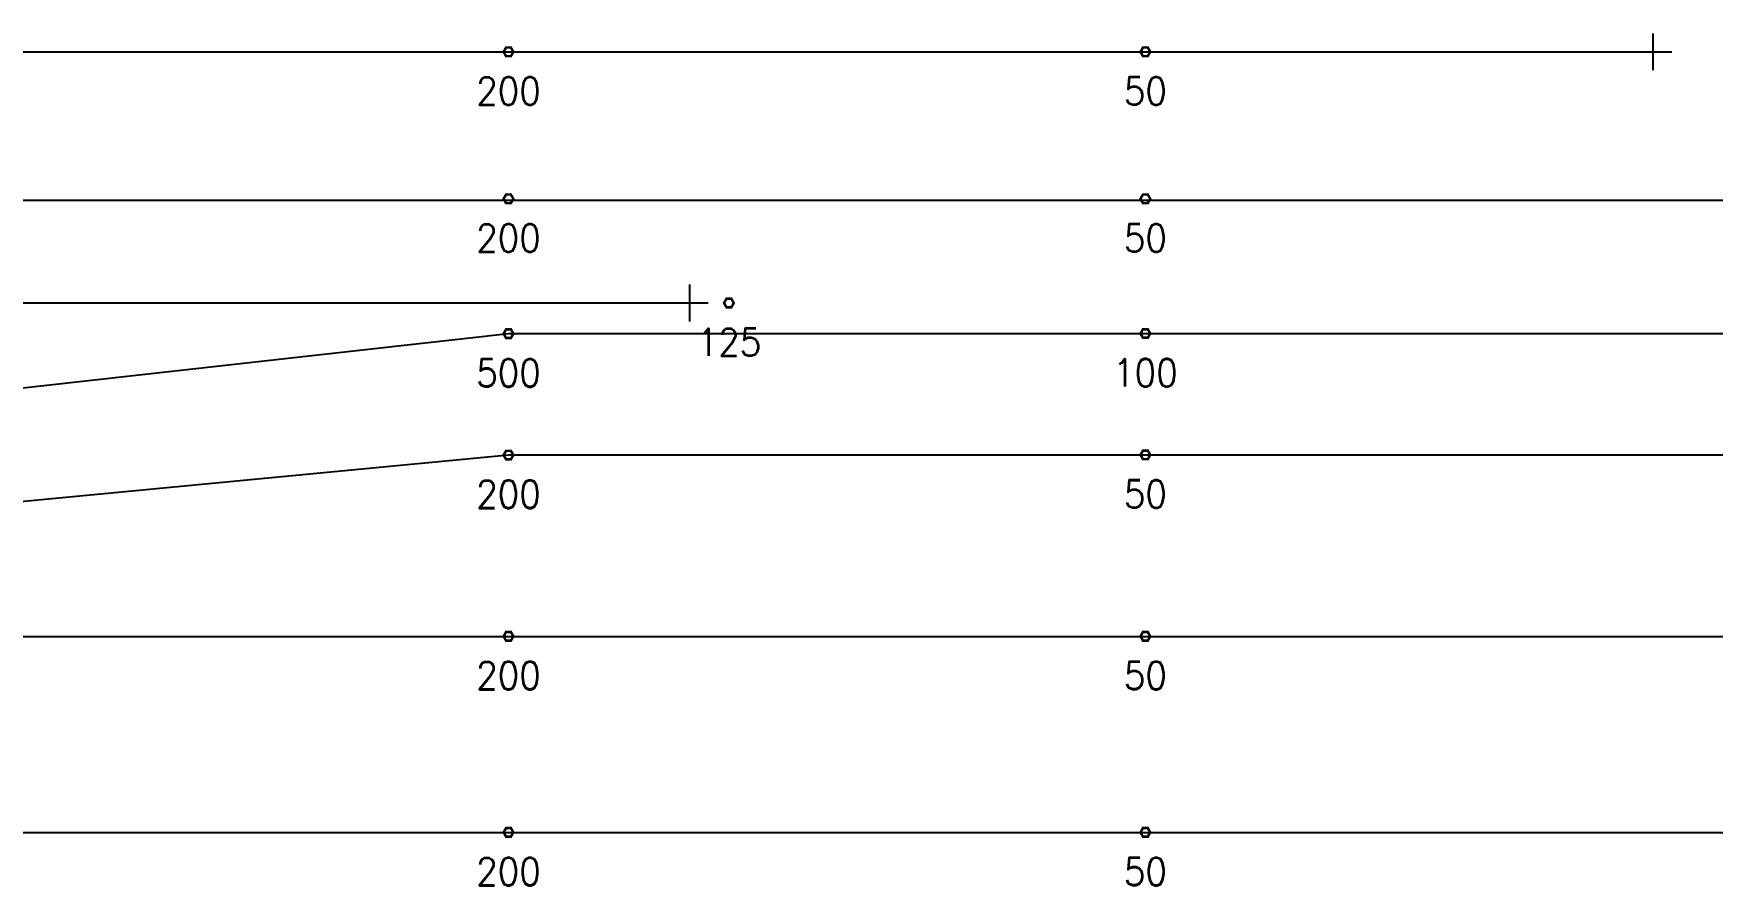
# Model space of a CAD drawing. Header units: millimetres. Extents: x 131700 to 589785, y -24154 to 46087.
# Drawn here: x 388773 to 402480, y 33746 to 40699 of the extents above; entities that cross this region are included whole.
import ezdxf
from ezdxf.enums import TextEntityAlignment as Align

# ---------------------------------------------------------------- set-up
doc = ezdxf.new("R2010")
doc.units = ezdxf.units.MM
doc.layers.get('0').update_dxf_attribs({"lineweight": 20})
doc.layers.add('ARES_TAG', color=3, linetype='Continuous')
doc.layers.add('NDC_S_TENDON', color=10, linetype='Continuous')
doc.layers.add('Current_plane_Column', color=7, linetype='Continuous', true_color=0x4b00ff)
doc.layers.add('NDC_LCAP', color=87, linetype='Continuous', plot=False)
doc.layers.add('NDC_S-TENDON', color=6, linetype='Continuous', lineweight=35)
doc.layers.add('NDC_S_ANNO', color=7, linetype='Continuous', lineweight=20)
doc.styles.add('ARES_BIGTEXT', font='VHARIALN.TTF')
doc.styles.add('ARES_ROMANS_0.36', font='romans.shx', dxfattribs={"width": 0.36, "bigfont": 'vns.shx'})
doc.styles.get("Standard").update_dxf_attribs({"font": 'arial.ttf'})

# ---------------------------------------------------------------- blocks, each defined once
blk = doc.blocks.new('*U579')
at = {"layer": 'NDC_S_TENDON'}
for p, q in [((-27206, -1208), (-16450, 0)), ((-16450, 0), (25150, 0))]:
    blk.add_line(p, q, dxfattribs=at)
at = {"layer": 'ARES_TAG', "style": 'ARES_ROMANS_0.36', "width": 0.36}
blk.add_attdef('S3', text='', height=375, rotation=6.4084, dxfattribs=at).set_placement((-31310, -1669), align=Align.MIDDLE_CENTER)
at = {"layer": 'NDC_LCAP', "style": 'ARES_BIGTEXT'}
blk.add_attdef('L', text='', height=350, rotation=6.4084, dxfattribs=at).set_placement((-32036, -1751), align=Align.MIDDLE_RIGHT)
blk = doc.blocks.new('*U580')
at = {"layer": 'NDC_S_TENDON'}
for p, q in [((-27204, -1027), (-16450, 0)), ((-16450, 0), (25150, 0))]:
    blk.add_line(p, q, dxfattribs=at)
at = {"layer": 'ARES_TAG', "style": 'ARES_ROMANS_0.36', "width": 0.36}
blk.add_attdef('S3', text='', height=375, rotation=5.4568, dxfattribs=at).set_placement((-31316, -1420), align=Align.MIDDLE_CENTER)
at = {"layer": 'NDC_LCAP', "style": 'ARES_BIGTEXT'}
blk.add_attdef('L', text='', height=350, rotation=5.4568, dxfattribs=at).set_placement((-32043, -1490), align=Align.MIDDLE_RIGHT)
blk = doc.blocks.new('*U577')
at = {"layer": 'NDC_S_TENDON'}
for p, q in [((14950, -150), (14950, 150)), ((-500, 0), (5123, 0)), ((5123, 0), (14100, 0)), ((14100, 0), (15100, 0))]:
    blk.add_line(p, q, dxfattribs=at)
at = {"layer": 'ARES_TAG', "style": 'ARES_ROMANS_0.36', "width": 0.36}
blk.add_attdef('S3', text='', height=375, dxfattribs=at).set_placement((-9593, 0), align=Align.MIDDLE_CENTER)
at = {"layer": 'NDC_LCAP', "style": 'ARES_BIGTEXT'}
blk.add_attdef('L', text='', height=350, dxfattribs=at).set_placement((-10324, 0), align=Align.MIDDLE_RIGHT)
blk = doc.blocks.new('*U576')
at = {"layer": 'NDC_S_TENDON'}
for p, q in [((-500, 0), (5123, 0)), ((5123, 0), (29656, 0))]:
    blk.add_line(p, q, dxfattribs=at)
at = {"layer": 'ARES_TAG', "style": 'ARES_ROMANS_0.36', "width": 0.36}
blk.add_attdef('S3', text='', height=375, dxfattribs=at).set_placement((-10125, 0), align=Align.MIDDLE_CENTER)
at = {"layer": 'NDC_LCAP', "style": 'ARES_BIGTEXT'}
blk.add_attdef('L', text='', height=350, dxfattribs=at).set_placement((-10856, 0), align=Align.MIDDLE_RIGHT)
blk = doc.blocks.new('*U578')
at = {"layer": 'NDC_S_TENDON'}
for p, q in [((7321, -150), (7321, 150)), ((-500, 0), (5123, 0)), ((5123, 0), (6471, 0)), ((6471, 0), (7471, 0))]:
    blk.add_line(p, q, dxfattribs=at)
at = {"layer": 'ARES_TAG', "style": 'ARES_ROMANS_0.36', "width": 0.36}
blk.add_attdef('S3', text='', height=375, dxfattribs=at).set_placement((-10219, 0), align=Align.MIDDLE_CENTER)
at = {"layer": 'NDC_LCAP', "style": 'ARES_BIGTEXT'}
blk.add_attdef('L', text='', height=350, dxfattribs=at).set_placement((-10950, 0), align=Align.MIDDLE_RIGHT)
blk = doc.blocks.new('*U581')
at = {"layer": 'NDC_S_TENDON'}
for p, q in [((-500, 0), (5123, 0)), ((5123, 0), (56672, 0))]:
    blk.add_line(p, q, dxfattribs=at)
at = {"layer": 'ARES_TAG', "style": 'ARES_ROMANS_0.36', "width": 0.36}
blk.add_attdef('S3', text='', height=375, dxfattribs=at).set_placement((-10195, 0), align=Align.MIDDLE_CENTER)
at = {"layer": 'NDC_LCAP', "style": 'ARES_BIGTEXT'}
blk.add_attdef('L', text='', height=350, dxfattribs=at).set_placement((-10926, 0), align=Align.MIDDLE_RIGHT)
blk = doc.blocks.new('*U582')
at = {"layer": 'NDC_S_TENDON'}
for p, q in [((-500, 0), (5123, 0)), ((5123, 0), (56672, 0))]:
    blk.add_line(p, q, dxfattribs=at)
at = {"layer": 'ARES_TAG', "style": 'ARES_ROMANS_0.36', "width": 0.36}
blk.add_attdef('S3', text='', height=375, dxfattribs=at).set_placement((-9038, 0), align=Align.MIDDLE_CENTER)
at = {"layer": 'NDC_LCAP', "style": 'ARES_BIGTEXT'}
blk.add_attdef('L', text='', height=350, dxfattribs=at).set_placement((-9769, 0), align=Align.MIDDLE_RIGHT)
blk = doc.blocks.new('TDX')
at = {"layer": 'NDC_S-TENDON', "linetype": 'Continuous'}
for points, elevation in [([(10090, 31050, 20, 20, 0), (10070, 31085, 20, 20, 0), (10030, 31085, 20, 20, 0), (10010, 31050, 20, 20, 0), (10030, 31015, 20, 20, 0), (10070, 31015, 20, 20, 0)], 2661), ([(10090, 31050, 20, 20, 0), (10070, 31085, 20, 20, 0), (10030, 31085, 20, 20, 0), (10010, 31050, 20, 20, 0), (10030, 31015, 20, 20, 0), (10070, 31015, 20, 20, 0)], 2661), ([(10090, 31050, 20, 20, 0), (10070, 31085, 20, 20, 0), (10030, 31085, 20, 20, 0), (10010, 31050, 20, 20, 0), (10030, 31015, 20, 20, 0), (10070, 31015, 20, 20, 0)], 2661), ([(10090, 31050, 20, 20, 0), (10070, 31085, 20, 20, 0), (10030, 31085, 20, 20, 0), (10010, 31050, 20, 20, 0), (10030, 31015, 20, 20, 0), (10070, 31015, 20, 20, 0)], 2661), ([(15290, 31050, 20, 20, 0), (15270, 31085, 20, 20, 0), (15230, 31085, 20, 20, 0), (15210, 31050, 20, 20, 0), (15230, 31015, 20, 20, 0), (15270, 31015, 20, 20, 0)], 2511), ([(15290, 31050, 20, 20, 0), (15270, 31085, 20, 20, 0), (15230, 31085, 20, 20, 0), (15210, 31050, 20, 20, 0), (15230, 31015, 20, 20, 0), (15270, 31015, 20, 20, 0)], 2511), ([(10090, 29850, 20, 20, 0), (10070, 29885, 20, 20, 0), (10030, 29885, 20, 20, 0), (10010, 29850, 20, 20, 0), (10030, 29815, 20, 20, 0), (10070, 29815, 20, 20, 0)], 172), ([(10090, 29850, 20, 20, 0), (10070, 29885, 20, 20, 0), (10030, 29885, 20, 20, 0), (10010, 29850, 20, 20, 0), (10030, 29815, 20, 20, 0), (10070, 29815, 20, 20, 0)], 172), ([(10090, 29850, 20, 20, 0), (10070, 29885, 20, 20, 0), (10030, 29885, 20, 20, 0), (10010, 29850, 20, 20, 0), (10030, 29815, 20, 20, 0), (10070, 29815, 20, 20, 0)], 172), ([(10090, 29850, 20, 20, 0), (10070, 29885, 20, 20, 0), (10030, 29885, 20, 20, 0), (10010, 29850, 20, 20, 0), (10030, 29815, 20, 20, 0), (10070, 29815, 20, 20, 0)], 172), ([(10090, 29850, 20, 20, 0), (10070, 29885, 20, 20, 0), (10030, 29885, 20, 20, 0), (10010, 29850, 20, 20, 0), (10030, 29815, 20, 20, 0), (10070, 29815, 20, 20, 0)], 2661), ([(10090, 29850, 20, 20, 0), (10070, 29885, 20, 20, 0), (10030, 29885, 20, 20, 0), (10010, 29850, 20, 20, 0), (10030, 29815, 20, 20, 0), (10070, 29815, 20, 20, 0)], 2661), ([(10090, 29850, 20, 20, 0), (10070, 29885, 20, 20, 0), (10030, 29885, 20, 20, 0), (10010, 29850, 20, 20, 0), (10030, 29815, 20, 20, 0), (10070, 29815, 20, 20, 0)], 2661), ([(10090, 29850, 20, 20, 0), (10070, 29885, 20, 20, 0), (10030, 29885, 20, 20, 0), (10010, 29850, 20, 20, 0), (10030, 29815, 20, 20, 0), (10070, 29815, 20, 20, 0)], 2661), ([(15290, 29850, 20, 20, 0), (15270, 29885, 20, 20, 0), (15230, 29885, 20, 20, 0), (15210, 29850, 20, 20, 0), (15230, 29815, 20, 20, 0), (15270, 29815, 20, 20, 0)], 22), ([(15290, 29850, 20, 20, 0), (15270, 29885, 20, 20, 0), (15230, 29885, 20, 20, 0), (15210, 29850, 20, 20, 0), (15230, 29815, 20, 20, 0), (15270, 29815, 20, 20, 0)], 22), ([(15290, 29850, 20, 20, 0), (15270, 29885, 20, 20, 0), (15230, 29885, 20, 20, 0), (15210, 29850, 20, 20, 0), (15230, 29815, 20, 20, 0), (15270, 29815, 20, 20, 0)], 2511), ([(15290, 29850, 20, 20, 0), (15270, 29885, 20, 20, 0), (15230, 29885, 20, 20, 0), (15210, 29850, 20, 20, 0), (15230, 29815, 20, 20, 0), (15270, 29815, 20, 20, 0)], 2511), ([(11890, 29000, 20, 20, 0), (11870, 29035, 20, 20, 0), (11830, 29035, 20, 20, 0), (11810, 29000, 20, 20, 0), (11830, 28965, 20, 20, 0), (11870, 28965, 20, 20, 0)], 24), ([(11890, 29000, 20, 20, 0), (11870, 29035, 20, 20, 0), (11830, 29035, 20, 20, 0), (11810, 29000, 20, 20, 0), (11830, 28965, 20, 20, 0), (11870, 28965, 20, 20, 0)], 24), ([(10090, 28750, 20, 20, 0), (10070, 28785, 20, 20, 0), (10030, 28785, 20, 20, 0), (10010, 28750, 20, 20, 0), (10030, 28715, 20, 20, 0), (10070, 28715, 20, 20, 0)], 2900), ([(10090, 28750, 20, 20, 0), (10070, 28785, 20, 20, 0), (10030, 28785, 20, 20, 0), (10010, 28750, 20, 20, 0), (10030, 28715, 20, 20, 0), (10070, 28715, 20, 20, 0)], 2900), ([(10090, 28750, 20, 20, 0), (10070, 28785, 20, 20, 0), (10030, 28785, 20, 20, 0), (10010, 28750, 20, 20, 0), (10030, 28715, 20, 20, 0), (10070, 28715, 20, 20, 0)], 2900), ([(10090, 28750, 20, 20, 0), (10070, 28785, 20, 20, 0), (10030, 28785, 20, 20, 0), (10010, 28750, 20, 20, 0), (10030, 28715, 20, 20, 0), (10070, 28715, 20, 20, 0)], 2900), ([(10090, 28750, 20, 20, 0), (10070, 28785, 20, 20, 0), (10030, 28785, 20, 20, 0), (10010, 28750, 20, 20, 0), (10030, 28715, 20, 20, 0), (10070, 28715, 20, 20, 0)], 5389), ([(10090, 28750, 20, 20, 0), (10070, 28785, 20, 20, 0), (10030, 28785, 20, 20, 0), (10010, 28750, 20, 20, 0), (10030, 28715, 20, 20, 0), (10070, 28715, 20, 20, 0)], 5389), ([(10090, 28750, 20, 20, 0), (10070, 28785, 20, 20, 0), (10030, 28785, 20, 20, 0), (10010, 28750, 20, 20, 0), (10030, 28715, 20, 20, 0), (10070, 28715, 20, 20, 0)], 5389), ([(10090, 28750, 20, 20, 0), (10070, 28785, 20, 20, 0), (10030, 28785, 20, 20, 0), (10010, 28750, 20, 20, 0), (10030, 28715, 20, 20, 0), (10070, 28715, 20, 20, 0)], 5389), ([(10090, 28749, 20, 20, 0), (10070, 28784, 20, 20, 0), (10030, 28784, 20, 20, 0), (10010, 28749, 20, 20, 0), (10030, 28714, 20, 20, 0), (10070, 28714, 20, 20, 0)], 4814), ([(10090, 28749, 20, 20, 0), (10070, 28784, 20, 20, 0), (10030, 28784, 20, 20, 0), (10010, 28749, 20, 20, 0), (10030, 28714, 20, 20, 0), (10070, 28714, 20, 20, 0)], 4814), ([(10090, 28749, 20, 20, 0), (10070, 28784, 20, 20, 0), (10030, 28784, 20, 20, 0), (10010, 28749, 20, 20, 0), (10030, 28714, 20, 20, 0), (10070, 28714, 20, 20, 0)], 4814), ([(10090, 28749, 20, 20, 0), (10070, 28784, 20, 20, 0), (10030, 28784, 20, 20, 0), (10010, 28749, 20, 20, 0), (10030, 28714, 20, 20, 0), (10070, 28714, 20, 20, 0)], 4814), ([(15290, 28751, 20, 20, 0), (15270, 28786, 20, 20, 0), (15230, 28786, 20, 20, 0), (15210, 28751, 20, 20, 0), (15230, 28717, 20, 20, 0), (15270, 28717, 20, 20, 0)], 2500), ([(15290, 28751, 20, 20, 0), (15270, 28786, 20, 20, 0), (15230, 28786, 20, 20, 0), (15210, 28751, 20, 20, 0), (15230, 28717, 20, 20, 0), (15270, 28717, 20, 20, 0)], 2500), ([(15290, 28751, 20, 20, 0), (15270, 28786, 20, 20, 0), (15230, 28786, 20, 20, 0), (15210, 28751, 20, 20, 0), (15230, 28717, 20, 20, 0), (15270, 28717, 20, 20, 0)], 4989), ([(15290, 28751, 20, 20, 0), (15270, 28786, 20, 20, 0), (15230, 28786, 20, 20, 0), (15210, 28751, 20, 20, 0), (15230, 28717, 20, 20, 0), (15270, 28717, 20, 20, 0)], 4989), ([(15290, 28750, 20, 20, 0), (15270, 28785, 20, 20, 0), (15230, 28785, 20, 20, 0), (15210, 28750, 20, 20, 0), (15230, 28716, 20, 20, 0), (15270, 28716, 20, 20, 0)], 4414), ([(15290, 28750, 20, 20, 0), (15270, 28785, 20, 20, 0), (15230, 28785, 20, 20, 0), (15210, 28750, 20, 20, 0), (15230, 28716, 20, 20, 0), (15270, 28716, 20, 20, 0)], 4414), ([(10090, 27760, 20, 20, 0), (10070, 27794, 20, 20, 0), (10030, 27794, 20, 20, 0), (10010, 27760, 20, 20, 0), (10030, 27725, 20, 20, 0), (10070, 27725, 20, 20, 0)], 2950), ([(10090, 27760, 20, 20, 0), (10070, 27794, 20, 20, 0), (10030, 27794, 20, 20, 0), (10010, 27760, 20, 20, 0), (10030, 27725, 20, 20, 0), (10070, 27725, 20, 20, 0)], 2950), ([(10090, 27760, 20, 20, 0), (10070, 27794, 20, 20, 0), (10030, 27794, 20, 20, 0), (10010, 27760, 20, 20, 0), (10030, 27725, 20, 20, 0), (10070, 27725, 20, 20, 0)], 2950), ([(10090, 27760, 20, 20, 0), (10070, 27794, 20, 20, 0), (10030, 27794, 20, 20, 0), (10010, 27760, 20, 20, 0), (10030, 27725, 20, 20, 0), (10070, 27725, 20, 20, 0)], 2950), ([(10090, 27760, 20, 20, 0), (10070, 27794, 20, 20, 0), (10030, 27794, 20, 20, 0), (10010, 27760, 20, 20, 0), (10030, 27725, 20, 20, 0), (10070, 27725, 20, 20, 0)], 5439), ([(10090, 27760, 20, 20, 0), (10070, 27794, 20, 20, 0), (10030, 27794, 20, 20, 0), (10010, 27760, 20, 20, 0), (10030, 27725, 20, 20, 0), (10070, 27725, 20, 20, 0)], 5439), ([(10090, 27760, 20, 20, 0), (10070, 27794, 20, 20, 0), (10030, 27794, 20, 20, 0), (10010, 27760, 20, 20, 0), (10030, 27725, 20, 20, 0), (10070, 27725, 20, 20, 0)], 5439), ([(10090, 27760, 20, 20, 0), (10070, 27794, 20, 20, 0), (10030, 27794, 20, 20, 0), (10010, 27760, 20, 20, 0), (10030, 27725, 20, 20, 0), (10070, 27725, 20, 20, 0)], 5439), ([(10090, 27758, 20, 20, 0), (10070, 27793, 20, 20, 0), (10030, 27793, 20, 20, 0), (10010, 27758, 20, 20, 0), (10030, 27724, 20, 20, 0), (10070, 27724, 20, 20, 0)], 4864), ([(10090, 27758, 20, 20, 0), (10070, 27793, 20, 20, 0), (10030, 27793, 20, 20, 0), (10010, 27758, 20, 20, 0), (10030, 27724, 20, 20, 0), (10070, 27724, 20, 20, 0)], 4864), ([(10090, 27758, 20, 20, 0), (10070, 27793, 20, 20, 0), (10030, 27793, 20, 20, 0), (10010, 27758, 20, 20, 0), (10030, 27724, 20, 20, 0), (10070, 27724, 20, 20, 0)], 4864), ([(10090, 27758, 20, 20, 0), (10070, 27793, 20, 20, 0), (10030, 27793, 20, 20, 0), (10010, 27758, 20, 20, 0), (10030, 27724, 20, 20, 0), (10070, 27724, 20, 20, 0)], 4864), ([(15290, 27761, 20, 20, 0), (15270, 27796, 20, 20, 0), (15230, 27796, 20, 20, 0), (15210, 27761, 20, 20, 0), (15230, 27726, 20, 20, 0), (15270, 27726, 20, 20, 0)], 2800), ([(15290, 27761, 20, 20, 0), (15270, 27796, 20, 20, 0), (15230, 27796, 20, 20, 0), (15210, 27761, 20, 20, 0), (15230, 27726, 20, 20, 0), (15270, 27726, 20, 20, 0)], 2800), ([(15290, 27761, 20, 20, 0), (15270, 27796, 20, 20, 0), (15230, 27796, 20, 20, 0), (15210, 27761, 20, 20, 0), (15230, 27726, 20, 20, 0), (15270, 27726, 20, 20, 0)], 5289), ([(15290, 27761, 20, 20, 0), (15270, 27796, 20, 20, 0), (15230, 27796, 20, 20, 0), (15210, 27761, 20, 20, 0), (15230, 27726, 20, 20, 0), (15270, 27726, 20, 20, 0)], 5289), ([(15290, 27760, 20, 20, 0), (15270, 27794, 20, 20, 0), (15230, 27794, 20, 20, 0), (15210, 27760, 20, 20, 0), (15230, 27725, 20, 20, 0), (15270, 27725, 20, 20, 0)], 4714), ([(15290, 27760, 20, 20, 0), (15270, 27794, 20, 20, 0), (15230, 27794, 20, 20, 0), (15210, 27760, 20, 20, 0), (15230, 27725, 20, 20, 0), (15270, 27725, 20, 20, 0)], 4714), ([(10090, 26280, 20, 20, 0), (10070, 26315, 20, 20, 0), (10030, 26315, 20, 20, 0), (10010, 26280, 20, 20, 0), (10030, 26245, 20, 20, 0), (10070, 26245, 20, 20, 0)], 2950), ([(10090, 26280, 20, 20, 0), (10070, 26315, 20, 20, 0), (10030, 26315, 20, 20, 0), (10010, 26280, 20, 20, 0), (10030, 26245, 20, 20, 0), (10070, 26245, 20, 20, 0)], 2950), ([(10090, 26280, 20, 20, 0), (10070, 26315, 20, 20, 0), (10030, 26315, 20, 20, 0), (10010, 26280, 20, 20, 0), (10030, 26245, 20, 20, 0), (10070, 26245, 20, 20, 0)], 2950), ([(10090, 26280, 20, 20, 0), (10070, 26315, 20, 20, 0), (10030, 26315, 20, 20, 0), (10010, 26280, 20, 20, 0), (10030, 26245, 20, 20, 0), (10070, 26245, 20, 20, 0)], 2950), ([(10090, 26280, 20, 20, 0), (10070, 26315, 20, 20, 0), (10030, 26315, 20, 20, 0), (10010, 26280, 20, 20, 0), (10030, 26245, 20, 20, 0), (10070, 26245, 20, 20, 0)], 5439), ([(10090, 26280, 20, 20, 0), (10070, 26315, 20, 20, 0), (10030, 26315, 20, 20, 0), (10010, 26280, 20, 20, 0), (10030, 26245, 20, 20, 0), (10070, 26245, 20, 20, 0)], 5439), ([(10090, 26280, 20, 20, 0), (10070, 26315, 20, 20, 0), (10030, 26315, 20, 20, 0), (10010, 26280, 20, 20, 0), (10030, 26245, 20, 20, 0), (10070, 26245, 20, 20, 0)], 5439), ([(10090, 26280, 20, 20, 0), (10070, 26315, 20, 20, 0), (10030, 26315, 20, 20, 0), (10010, 26280, 20, 20, 0), (10030, 26245, 20, 20, 0), (10070, 26245, 20, 20, 0)], 5439), ([(10090, 26279, 20, 20, 0), (10070, 26313, 20, 20, 0), (10030, 26313, 20, 20, 0), (10010, 26279, 20, 20, 0), (10030, 26244, 20, 20, 0), (10070, 26244, 20, 20, 0)], 4864), ([(10090, 26279, 20, 20, 0), (10070, 26313, 20, 20, 0), (10030, 26313, 20, 20, 0), (10010, 26279, 20, 20, 0), (10030, 26244, 20, 20, 0), (10070, 26244, 20, 20, 0)], 4864), ([(10090, 26279, 20, 20, 0), (10070, 26313, 20, 20, 0), (10030, 26313, 20, 20, 0), (10010, 26279, 20, 20, 0), (10030, 26244, 20, 20, 0), (10070, 26244, 20, 20, 0)], 4864), ([(10090, 26279, 20, 20, 0), (10070, 26313, 20, 20, 0), (10030, 26313, 20, 20, 0), (10010, 26279, 20, 20, 0), (10030, 26244, 20, 20, 0), (10070, 26244, 20, 20, 0)], 4864), ([(15290, 26280, 20, 20, 0), (15270, 26315, 20, 20, 0), (15230, 26315, 20, 20, 0), (15210, 26280, 20, 20, 0), (15230, 26245, 20, 20, 0), (15270, 26245, 20, 20, 0)], 2800), ([(15290, 26280, 20, 20, 0), (15270, 26315, 20, 20, 0), (15230, 26315, 20, 20, 0), (15210, 26280, 20, 20, 0), (15230, 26245, 20, 20, 0), (15270, 26245, 20, 20, 0)], 2800), ([(15290, 26280, 20, 20, 0), (15270, 26315, 20, 20, 0), (15230, 26315, 20, 20, 0), (15210, 26280, 20, 20, 0), (15230, 26245, 20, 20, 0), (15270, 26245, 20, 20, 0)], 5289), ([(15290, 26280, 20, 20, 0), (15270, 26315, 20, 20, 0), (15230, 26315, 20, 20, 0), (15210, 26280, 20, 20, 0), (15230, 26245, 20, 20, 0), (15270, 26245, 20, 20, 0)], 5289), ([(15290, 26279, 20, 20, 0), (15270, 26313, 20, 20, 0), (15230, 26313, 20, 20, 0), (15210, 26279, 20, 20, 0), (15230, 26244, 20, 20, 0), (15270, 26244, 20, 20, 0)], 4714), ([(15290, 26279, 20, 20, 0), (15270, 26313, 20, 20, 0), (15230, 26313, 20, 20, 0), (15210, 26279, 20, 20, 0), (15230, 26244, 20, 20, 0), (15270, 26244, 20, 20, 0)], 4714), ([(10090, 24680, 20, 20, 0), (10070, 24715, 20, 20, 0), (10030, 24715, 20, 20, 0), (10010, 24680, 20, 20, 0), (10030, 24645, 20, 20, 0), (10070, 24645, 20, 20, 0)], 2950), ([(10090, 24680, 20, 20, 0), (10070, 24715, 20, 20, 0), (10030, 24715, 20, 20, 0), (10010, 24680, 20, 20, 0), (10030, 24645, 20, 20, 0), (10070, 24645, 20, 20, 0)], 2950), ([(10090, 24680, 20, 20, 0), (10070, 24715, 20, 20, 0), (10030, 24715, 20, 20, 0), (10010, 24680, 20, 20, 0), (10030, 24645, 20, 20, 0), (10070, 24645, 20, 20, 0)], 2950), ([(10090, 24680, 20, 20, 0), (10070, 24715, 20, 20, 0), (10030, 24715, 20, 20, 0), (10010, 24680, 20, 20, 0), (10030, 24645, 20, 20, 0), (10070, 24645, 20, 20, 0)], 2950), ([(10090, 24680, 20, 20, 0), (10070, 24715, 20, 20, 0), (10030, 24715, 20, 20, 0), (10010, 24680, 20, 20, 0), (10030, 24645, 20, 20, 0), (10070, 24645, 20, 20, 0)], 5439), ([(10090, 24680, 20, 20, 0), (10070, 24715, 20, 20, 0), (10030, 24715, 20, 20, 0), (10010, 24680, 20, 20, 0), (10030, 24645, 20, 20, 0), (10070, 24645, 20, 20, 0)], 5439), ([(10090, 24680, 20, 20, 0), (10070, 24715, 20, 20, 0), (10030, 24715, 20, 20, 0), (10010, 24680, 20, 20, 0), (10030, 24645, 20, 20, 0), (10070, 24645, 20, 20, 0)], 5439), ([(10090, 24680, 20, 20, 0), (10070, 24715, 20, 20, 0), (10030, 24715, 20, 20, 0), (10010, 24680, 20, 20, 0), (10030, 24645, 20, 20, 0), (10070, 24645, 20, 20, 0)], 5439), ([(10090, 24679, 20, 20, 0), (10070, 24713, 20, 20, 0), (10030, 24713, 20, 20, 0), (10010, 24679, 20, 20, 0), (10030, 24644, 20, 20, 0), (10070, 24644, 20, 20, 0)], 4864), ([(10090, 24679, 20, 20, 0), (10070, 24713, 20, 20, 0), (10030, 24713, 20, 20, 0), (10010, 24679, 20, 20, 0), (10030, 24644, 20, 20, 0), (10070, 24644, 20, 20, 0)], 4864), ([(10090, 24679, 20, 20, 0), (10070, 24713, 20, 20, 0), (10030, 24713, 20, 20, 0), (10010, 24679, 20, 20, 0), (10030, 24644, 20, 20, 0), (10070, 24644, 20, 20, 0)], 4864), ([(10090, 24679, 20, 20, 0), (10070, 24713, 20, 20, 0), (10030, 24713, 20, 20, 0), (10010, 24679, 20, 20, 0), (10030, 24644, 20, 20, 0), (10070, 24644, 20, 20, 0)], 4864), ([(15290, 24680, 20, 20, 0), (15270, 24715, 20, 20, 0), (15230, 24715, 20, 20, 0), (15210, 24680, 20, 20, 0), (15230, 24645, 20, 20, 0), (15270, 24645, 20, 20, 0)], 2800), ([(15290, 24680, 20, 20, 0), (15270, 24715, 20, 20, 0), (15230, 24715, 20, 20, 0), (15210, 24680, 20, 20, 0), (15230, 24645, 20, 20, 0), (15270, 24645, 20, 20, 0)], 2800), ([(15290, 24680, 20, 20, 0), (15270, 24715, 20, 20, 0), (15230, 24715, 20, 20, 0), (15210, 24680, 20, 20, 0), (15230, 24645, 20, 20, 0), (15270, 24645, 20, 20, 0)], 5289), ([(15290, 24680, 20, 20, 0), (15270, 24715, 20, 20, 0), (15230, 24715, 20, 20, 0), (15210, 24680, 20, 20, 0), (15230, 24645, 20, 20, 0), (15270, 24645, 20, 20, 0)], 5289), ([(15290, 24679, 20, 20, 0), (15270, 24713, 20, 20, 0), (15230, 24713, 20, 20, 0), (15210, 24679, 20, 20, 0), (15230, 24644, 20, 20, 0), (15270, 24644, 20, 20, 0)], 4714), ([(15290, 24679, 20, 20, 0), (15270, 24713, 20, 20, 0), (15230, 24713, 20, 20, 0), (15210, 24679, 20, 20, 0), (15230, 24644, 20, 20, 0), (15270, 24644, 20, 20, 0)], 4714)]:
    blk.add_lwpolyline(points, format="xyseb", close=True, dxfattribs=dict(at, elevation=elevation))
for name, p in [('*U577', (4447, 31049, 4781)), ('*U576', (4209, 29838, 2489)), ('*U578', (4209, 29000, 2489)), ('*U579', (26500, 28752, 4422)), ('*U580', (26500, 27761, 4614)), ('*U581', (4209, 26279, 4717)), ('*U582', (4209, 24679, 4717))]:
    blk.add_blockref(name, p)
at = {"layer": 'NDC_S_ANNO', "linetype": 'Continuous', "char_height": 225, "attachment_point": 5, "line_spacing_factor": 0.75}
for s, insert in [('\\FSTANDARD.shx;200', (10050, 30730, 2661)), ('\\FSTANDARD.shx;50', (15250, 30730, 2511)), ('\\FSTANDARD.shx;200', (10050, 29530, 172)), ('\\FSTANDARD.shx;200', (10050, 29530, 2661)), ('\\FSTANDARD.shx;50', (15250, 29530, 22)), ('\\FSTANDARD.shx;50', (15250, 29530, 2511)), ('\\FSTANDARD.shx;125', (11850, 28680, 24)), ('\\FSTANDARD.shx;125', (11850, 28680, 2513)), ('\\FSTANDARD.shx;200', (10050, 25960, 2950)), ('\\FSTANDARD.shx;200', (10050, 25960, 5439)), ('\\FSTANDARD.shx;200', (10050, 25959, 4864)), ('\\FSTANDARD.shx;50', (15250, 25960, 2800)), ('\\FSTANDARD.shx;50', (15250, 25960, 5289)), ('\\FSTANDARD.shx;50', (15250, 25959, 4714)), ('\\FSTANDARD.shx;200', (10050, 24360, 2950)), ('\\FSTANDARD.shx;200', (10050, 24360, 5439)), ('\\FSTANDARD.shx;200', (10050, 24359, 4864)), ('\\FSTANDARD.shx;50', (15250, 24360, 2800)), ('\\FSTANDARD.shx;50', (15250, 24360, 5289)), ('\\FSTANDARD.shx;50', (15250, 24359, 4714))]:
    blk.add_mtext(s, dxfattribs=dict(at, insert=insert))
at = {"layer": 'NDC_S_ANNO', "linetype": 'Continuous', "char_height": 225, "attachment_point": 5, "rotation": 0.0155, "line_spacing_factor": 0.75}
for s, insert in [('\\FSTANDARD.shx;500', (10050, 28430, 2900)), ('\\FSTANDARD.shx;500', (10050, 28430, 5389)), ('\\FSTANDARD.shx;500', (10050, 28429, 4814)), ('\\FSTANDARD.shx;100', (15250, 28431, 2500)), ('\\FSTANDARD.shx;100', (15250, 28431, 4989)), ('\\FSTANDARD.shx;100', (15250, 28430, 4414)), ('\\FSTANDARD.shx;200', (10050, 27440, 2950)), ('\\FSTANDARD.shx;200', (10050, 27440, 5439)), ('\\FSTANDARD.shx;50', (15250, 27441, 2800)), ('\\FSTANDARD.shx;50', (15250, 27441, 5289)), ('\\FSTANDARD.shx;50', (15250, 27440, 4714)), ('\\FSTANDARD.shx;200', (10050, 27438, 4864))]:
    blk.add_mtext(s, dxfattribs=dict(at, insert=insert))

msp = doc.modelspace()

# ---------------------------------------------------------------- block references
at = {"layer": 'Current_plane_Column'}
msp.add_blockref('TDX', (382600, 9500), dxfattribs=at)

doc.saveas('drawing.dxf')
